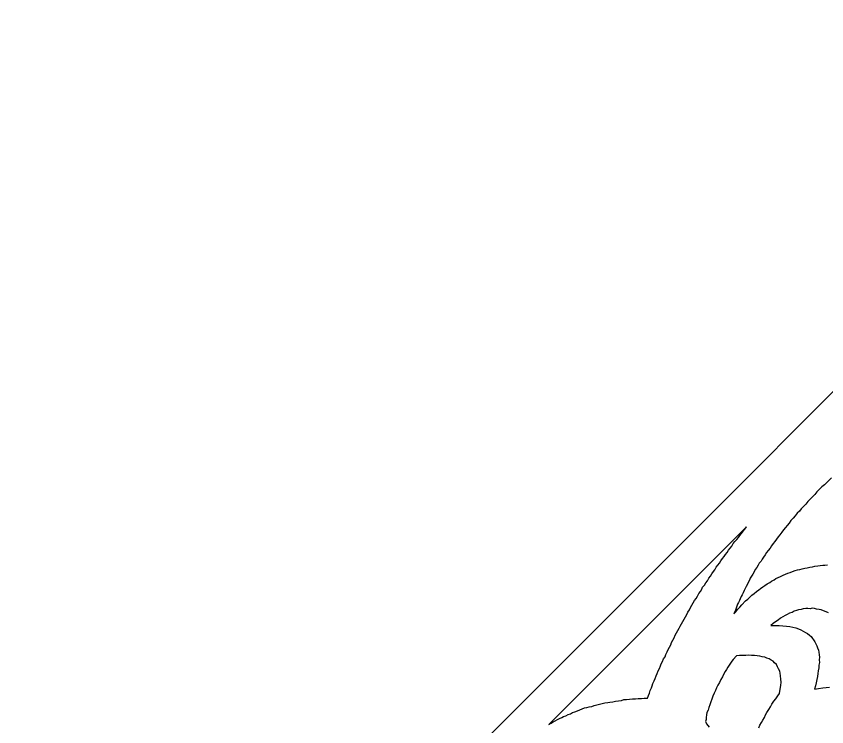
# Model space of a CAD drawing. Extents: x -535 to 535, y -535 to 535.
# Drawn here: x 121.8 to 240.6, y -274.3 to -170.2 of the extents above; entities that cross this region are included whole.
import ezdxf

# ---------------------------------------------------------------- set-up
doc = ezdxf.new("R2010")
doc.units = 0
doc.layers.add('LAYER_1', color=18, linetype='CONTINUOUS')
doc.layers.add('LAYER_2', color=150, linetype='CONTINUOUS')

msp = doc.modelspace()

# ---------------------------------------------------------------- linework, layer by layer
at = {"layer": 'LAYER_1'}
for points in [[(241.3, -237.81), (240.27, -238.85), (239.88, -239.15), (239.15, -239.88), (238.85, -240.27), (237.81, -241.3), (237.5, -241.69), (236.84, -242.35), (236.57, -242.7), (236.26, -243.01), (235.95, -243.39), (235.68, -243.74), (235.33, -244.09), (235.06, -244.44), (234.78, -244.78), (234.54, -245.1), (234.27, -245.45), (234, -245.8), (233.72, -246.15), (233.48, -246.46), (233.21, -246.81), (232.97, -247.13), (232.73, -247.44), (232.49, -247.76), (232.29, -248.11), (232.02, -248.46), (231.78, -248.77), (231.58, -249.12), (231.34, -249.44), (231.13, -249.72), (230.97, -250.04), (230.69, -250.31), (230.52, -250.63), (230.32, -250.98), (230.12, -251.26), (229.95, -251.58), (229.75, -251.93), (229.55, -252.21), (229.38, -252.53), (229.25, -252.82), (229.08, -253.13), (228.95, -253.42), (228.78, -253.73), (228.62, -254.05), (228.48, -254.34), (228.32, -254.65), (228.18, -254.94), (228.05, -255.22), (227.89, -255.54), (227.79, -255.79), (227.66, -256.07), (227.52, -256.35), (227.39, -256.64), (227.33, -256.92), (227.2, -257.21), (227.07, -257.49), (226.97, -257.74), (227.28, -257.43), (227.56, -257.08), (227.87, -256.77), (228.14, -256.42), (228.7, -255.86), (229.04, -255.59), (229.63, -255), (229.95, -254.76), (230.3, -254.49), (230.61, -254.25), (230.89, -254.05), (231.21, -253.81), (231.52, -253.57), (231.87, -253.37), (232.23, -253.16), (232.51, -252.96), (232.86, -252.76), (233.14, -252.55), (233.49, -252.43), (233.81, -252.26), (234.2, -252.1), (234.52, -251.93), (234.88, -251.8), (235.23, -251.67), (235.59, -251.54), (235.94, -251.41), (236.3, -251.29), (236.66, -251.23), (236.98, -251.13), (237.37, -251.04), (237.73, -250.99), (238.13, -250.9), (238.48, -250.84), (238.84, -250.78), (239.27, -250.73), (239.63, -250.67), (239.99, -250.62), (240.32, -250.6), (240.71, -250.58)], [(240.82, -257.58), (240.49, -257.46), (240.12, -257.3), (239.79, -257.17), (239.46, -257.12), (239.1, -257.04), (238.77, -256.98), (238.44, -256.93), (238.15, -256.99), (237.83, -256.94), (237.5, -256.96), (237.14, -257.02), (236.82, -257.12), (236.46, -257.17), (236.14, -257.27), (235.82, -257.36), (235.5, -257.53), (235.15, -257.66), (234.8, -257.86), (234.51, -257.99), (234.16, -258.19), (233.81, -258.39), (233.46, -258.66), (233.07, -258.9), (232.72, -259.17), (232.37, -259.45), (232.99, -259.44), (233.6, -259.43), (234.15, -259.49), (234.69, -259.55), (235.16, -259.61), (235.6, -259.7), (236.04, -259.79), (236.44, -259.92), (236.81, -260.08), (237.14, -260.27), (237.48, -260.47), (237.77, -260.63), (238.04, -260.89), (238.3, -261.08), (238.49, -261.35), (238.65, -261.57), (238.84, -261.83), (239, -262.13), (239.15, -262.42), (239.24, -262.72), (239.36, -263.05), (239.41, -263.37), (239.47, -263.77), (239.52, -264.1), (239.5, -264.5), (239.52, -264.86), (239.42, -265.25), (239.41, -265.65), (239.35, -266.08), (239.3, -266.51), (239.25, -266.94), (239.12, -267.37), (239.03, -267.84), (238.95, -268.3), (238.79, -268.77), (239.4, -268.69), (240.01, -268.6), (240.51, -268.55), (241.01, -268.5)], [(230.62, -274.44), (230.78, -274.05), (231.01, -273.66), (231.22, -273.31), (231.45, -272.92), (231.62, -272.53), (231.82, -272.18), (232.09, -271.76), (232.32, -271.37), (232.56, -270.98), (232.83, -270.56), (233.14, -270.18), (233.41, -269.76), (233.68, -269.41), (233.76, -268.8), (233.85, -268.26), (233.9, -267.76), (233.88, -267.32), (233.82, -266.85), (233.77, -266.45), (233.72, -266.12), (233.52, -265.79), (233.36, -265.49), (233.21, -265.19), (232.94, -264.93), (232.71, -264.7), (232.42, -264.55), (232.16, -264.35), (231.83, -264.23), (231.49, -264.11), (231.13, -264.02), (230.8, -263.97), (230.4, -263.91), (230, -263.86), (229.57, -263.84), (229.13, -263.82), (228.74, -263.84), (228.27, -263.86), (227.8, -263.87), (227.37, -263.92), (226.85, -264.44), (226.68, -264.69), (226.47, -264.97), (226.27, -265.25), (226.1, -265.57), (225.9, -265.92), (225.7, -266.2), (225.5, -266.55), (225.3, -266.98), (225.06, -267.36), (224.86, -267.79), (224.63, -268.18), (224.43, -268.6), (224.27, -268.99), (224.1, -269.38), (223.9, -269.81), (223.74, -270.27), (223.58, -270.66), (223.46, -271.09), (223.29, -271.48), (223.2, -271.87), (223.03, -272.19), (222.98, -272.55), (222.92, -272.91), (222.9, -273.23), (222.84, -273.52), (222.88, -273.63), (222.96, -273.85), (223.16, -274.11), (223.35, -274.37)]]:
    msp.add_lwpolyline(points, dxfattribs=at)
msp.add_lwpolyline([(214.47, -269.71), (214.6, -269.36), (214.73, -269), (214.89, -268.61), (214.98, -268.29), (215.11, -267.93), (215.28, -267.54), (215.44, -267.23), (215.61, -266.84), (215.73, -266.48), (215.9, -266.09), (216.06, -265.77), (216.23, -265.38), (216.32, -265.06), (216.52, -264.71), (216.65, -264.35), (216.89, -264.04), (217.02, -263.68), (217.22, -263.33), (217.35, -262.97), (217.55, -262.62), (217.72, -262.3), (217.85, -261.95), (218.05, -261.6), (218.25, -261.24), (218.38, -260.89), (218.58, -260.53), (218.78, -260.18), (218.95, -259.86), (219.11, -259.55), (219.31, -259.19), (219.48, -258.88), (219.68, -258.52), (219.88, -258.17), (220.08, -257.82), (220.25, -257.5), (220.45, -257.15), (220.62, -256.83), (220.82, -256.48), (221.02, -256.13), (221.19, -255.81), (221.43, -255.49), (221.63, -255.14), (221.83, -254.79), (222.07, -254.47), (222.27, -254.12), (222.4, -253.84), (222.68, -253.56), (222.88, -253.21), (223.12, -252.89), (223.32, -252.54), (223.56, -252.23), (223.76, -251.87), (224, -251.56), (224.2, -251.28), (224.4, -250.93), (224.64, -250.61), (224.85, -250.33), (225.05, -249.98), (225.29, -249.66), (225.53, -249.35), (225.77, -249.04), (225.97, -248.75), (226.21, -248.44), (226.45, -248.13), (226.69, -247.81), (226.89, -247.46), (227.13, -247.14), (227.41, -246.87), (227.64, -246.55), (227.85, -246.27), (228.09, -245.96), (228.33, -245.64), (228.57, -245.33), (228.84, -244.98), (199.87, -273.95), (200.19, -273.78), (200.47, -273.57), (200.79, -273.41), (201.11, -273.24), (201.43, -273.07), (201.74, -272.91), (202.03, -272.78), (202.35, -272.68), (202.67, -272.51), (203.02, -272.39), (203.34, -272.22), (203.69, -272.09), (204.05, -271.96), (204.41, -271.83), (204.72, -271.67), (205.08, -271.54), (205.44, -271.48), (205.79, -271.35), (206.15, -271.3), (206.51, -271.17), (206.9, -271.08), (207.3, -270.98), (207.69, -270.89), (208.08, -270.8), (208.48, -270.71), (208.8, -270.69), (209.23, -270.64), (209.63, -270.55), (210.06, -270.49), (210.49, -270.44), (210.84, -270.31), (211.24, -270.29), (211.67, -270.24), (212.14, -270.22), (212.54, -270.21), (212.97, -270.15), (213.44, -270.14), (213.84, -270.12), (214.3, -270.1)], close=True, dxfattribs=at)
at = {"layer": 'LAYER_2'}
msp.add_lwpolyline([(-330, 136.69), (-330, -136.69), (-136.69, -330), (136.69, -330), (330, -136.69), (330, 136.69), (136.69, 330), (-136.69, 330)], close=True, dxfattribs=at)

doc.saveas('drawing.dxf')
